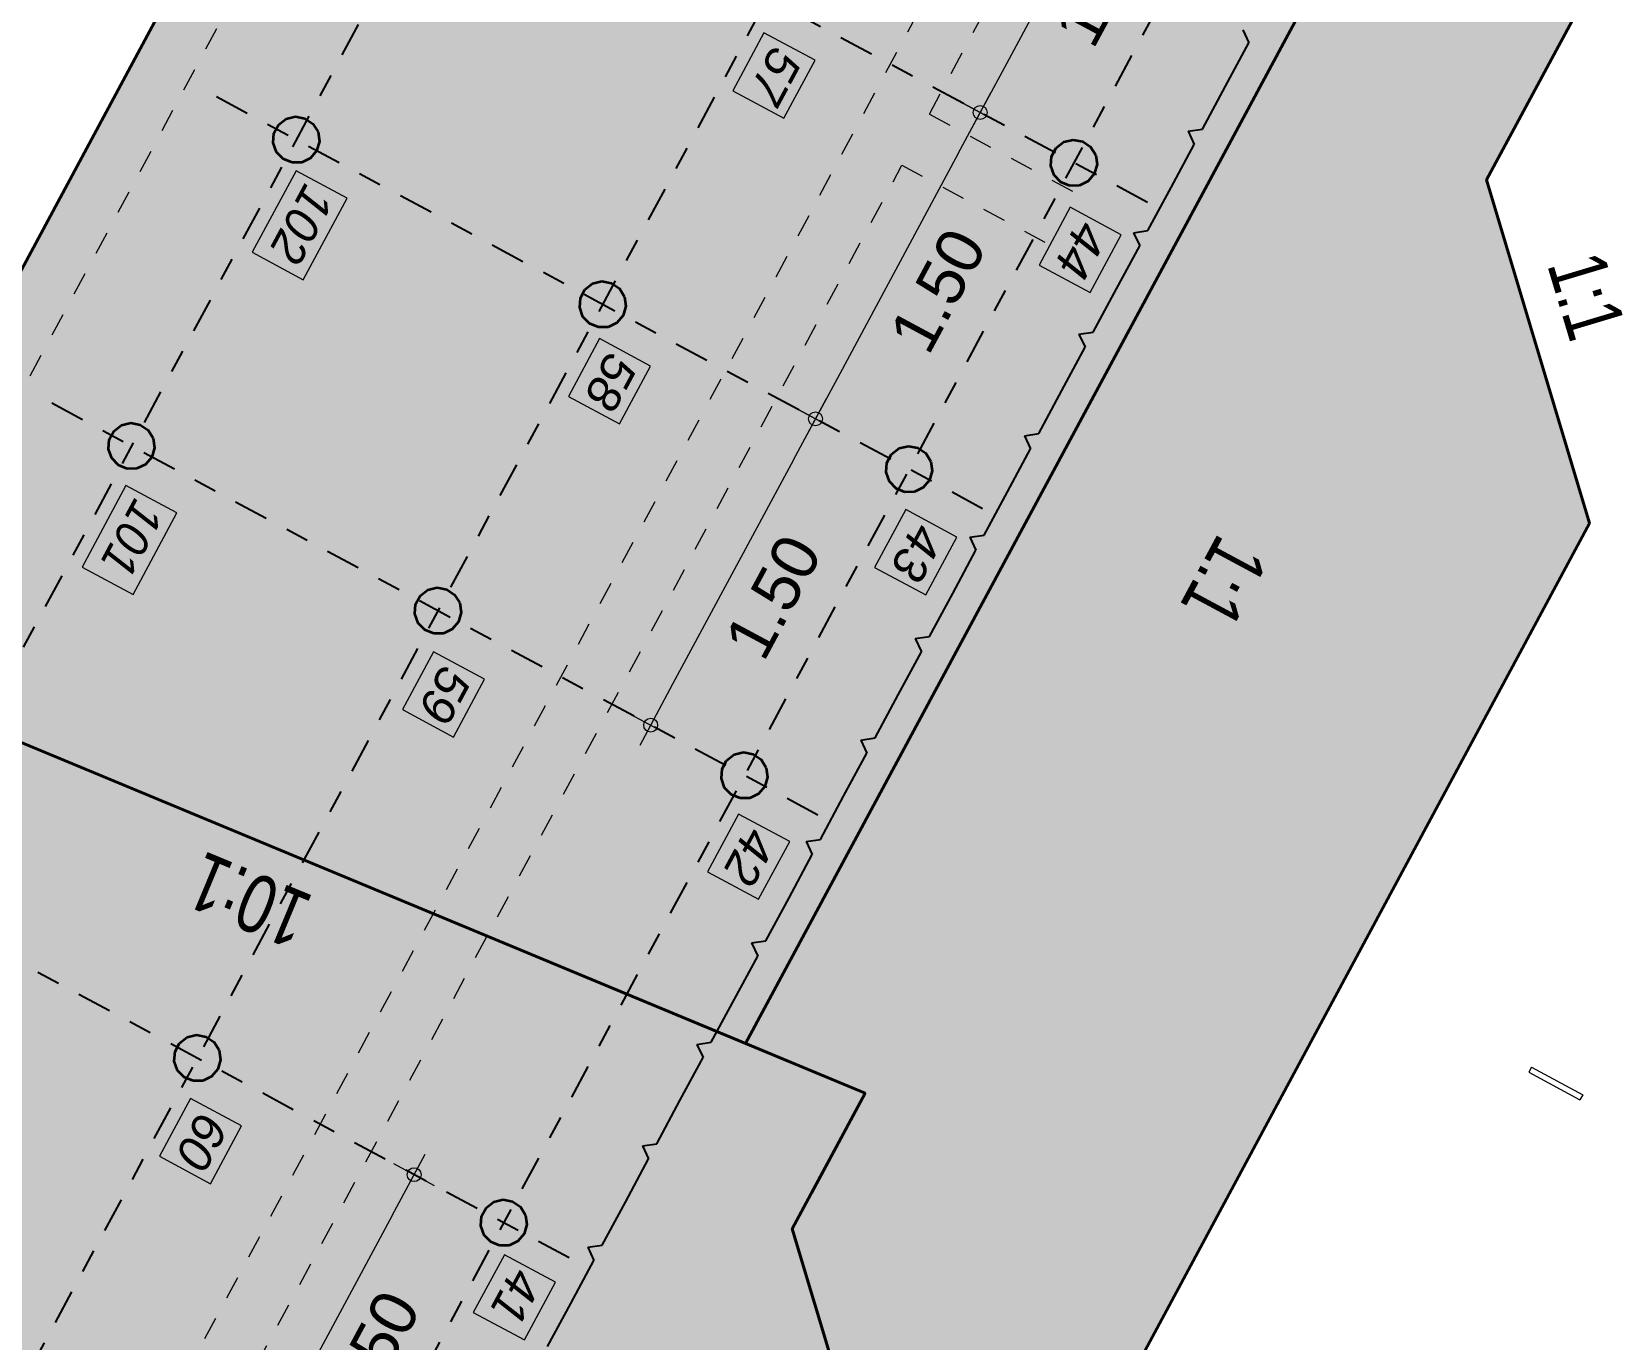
# Model space of a CAD drawing. Header units: metres. Extents: x 2711799 to 2711985, y 1236908 to 1237087.
# Drawn here: x 2711847.21 to 2711853.98, y 1236979.46 to 1236985.11 of the extents above; entities that cross this region are included whole.
import ezdxf

# ---------------------------------------------------------------- set-up
doc = ezdxf.new("R2010")
doc.units = ezdxf.units.M
doc.header["$PDMODE"] = 2
doc.header["$PDSIZE"] = -2
for name, pattern in [('ALL_S17', [0.0005, 0, -0.0005]), ('AUSGEZOGEN', [0]), ('PUNKT2_S9', [0.35, 0.15, -0.1, 0, -0.1]), ('VERDECKT2_S2', [0.18, 0.1, -0.08])]:
    doc.linetypes.add(name, pattern=pattern)
for name, color, linetype, lineweight in [('XR$10$Bauteilachse', 7, 'PUNKT2_S9', 25), ('XR$10$Beton Ansicht', 7, 'AUSGEZOGEN', 35), ('XR$10$Beton verdeckt vorne', 7, 'VERDECKT2_S2', 25), ('XR$10$Betonierfugen', 7, 'AUSGEZOGEN', 25), ('XR$10$STANDARD_1', 7, 'AUSGEZOGEN', 13), ('XR$10$Text Decke', 7, 'AUSGEZOGEN', 18), ('XR$10$Vermassung Decke', 7, 'AUSGEZOGEN', 18), ('XR$10$Wand Beton bewehrt', 7, 'AUSGEZOGEN', 50), ('XR$11$Decke', 7, 'AUSGEZOGEN', 35)]:
    doc.layers.add(name, color=color, linetype=linetype, lineweight=lineweight)
doc.styles.add('ARIAL', font='arial.ttf')
doc.dimstyles.new('DIMSTYLE_6', dxfattribs={"dimtxt": 0.2, "dimasz": 0.2, "dimexe": 0, "dimexo": 0, "dimgap": 0.1, "dimtad": 2, "dimrnd": 0.005, "dimzin": 4, "dimdsep": 46, "dimtxsty": 'ARIAL', "dimblk1": 'ALL_ML_KREIS', "dimblk2": 'ALL_ML_KREIS', "dimsah": 1, "dimcen": 0, "dimclrd": 7, "dimclre": 7, "dimclrt": 7, "dimadec": 0, "dimazin": 0, "dimtfac": 1, "dimtdec": 0, "dimtix": 1, "dimtmove": 2, "dimatfit": 3, "dimfxl": 0, "dimtzin": 0, "dimlwd": 0, "dimlwe": 18, "dimarcsym": 0})

# ---------------------------------------------------------------- blocks, each defined once
blk = doc.blocks.new('MUSTERELEMENT_26')
at = {"layer": 'XR$10$Betonierfugen', "color": 7, "linetype": 'AUSGEZOGEN', "lineweight": 25, "transparency": 33554687}
for p, q in [((66.7923, -50.8225), (66.8295, -50.7725)), ((67.0407, -50.7725), (66.8295, -50.7725)), ((67.2518, -50.7725), (67.0407, -50.7725)), ((67.2891, -50.8225), (67.2518, -50.7725)), ((67.2891, -50.8225), (67.3264, -50.7725)), ((67.5375, -50.7725), (67.3264, -50.7725)), ((67.7487, -50.7725), (67.5375, -50.7725)), ((67.7859, -50.8225), (67.7487, -50.7725)), ((67.7859, -50.8225), (67.8232, -50.7725)), ((68.0343, -50.7725), (67.8232, -50.7725)), ((68.2455, -50.7725), (68.0343, -50.7725)), ((68.2827, -50.8225), (68.2455, -50.7725)), ((68.2827, -50.8225), (68.32, -50.7725)), ((68.5311, -50.7725), (68.32, -50.7725)), ((68.7423, -50.7725), (68.5311, -50.7725)), ((68.7796, -50.8225), (68.7423, -50.7725)), ((68.7796, -50.8225), (68.8168, -50.7725)), ((69.028, -50.7725), (68.8168, -50.7725)), ((69.2391, -50.7725), (69.028, -50.7725)), ((69.2764, -50.8225), (69.2391, -50.7725)), ((69.2764, -50.8225), (69.3136, -50.7725)), ((69.5248, -50.7725), (69.3136, -50.7725)), ((69.7359, -50.7725), (69.5248, -50.7725)), ((69.7732, -50.8225), (69.7359, -50.7725)), ((69.7732, -50.8225), (69.8105, -50.7725)), ((70.0216, -50.7725), (69.8105, -50.7725)), ((70.2327, -50.7725), (70.0216, -50.7725)), ((70.27, -50.8225), (70.2327, -50.7725)), ((70.27, -50.8225), (70.3073, -50.7725)), ((70.5184, -50.7725), (70.3073, -50.7725)), ((70.7296, -50.7725), (70.5184, -50.7725)), ((70.7668, -50.8225), (70.7296, -50.7725)), ((70.7668, -50.8225), (70.8041, -50.7725)), ((71.0152, -50.7725), (70.8041, -50.7725)), ((71.2264, -50.7725), (71.0152, -50.7725)), ((71.2636, -50.8225), (71.2264, -50.7725)), ((71.2636, -50.8225), (71.3009, -50.7725)), ((71.5121, -50.7725), (71.3009, -50.7725)), ((71.7232, -50.7725), (71.5121, -50.7725)), ((71.7605, -50.8225), (71.7232, -50.7725)), ((71.7605, -50.8225), (71.7977, -50.7725)), ((72.0089, -50.7725), (71.7977, -50.7725)), ((72.22, -50.7725), (72.0089, -50.7725)), ((72.2573, -50.8225), (72.22, -50.7725)), ((72.2573, -50.8225), (72.2945, -50.7725)), ((72.5057, -50.7725), (72.2945, -50.7725)), ((72.7168, -50.7725), (72.5057, -50.7725)), ((72.7541, -50.8225), (72.7168, -50.7725)), ((72.7541, -50.8225), (72.7914, -50.7725)), ((73.0025, -50.7725), (72.7914, -50.7725)), ((73.2137, -50.7725), (73.0025, -50.7725))]:
    blk.add_line(p, q, dxfattribs=at)
blk = doc.blocks.new('ALL_ML_KREIS')
at = {"color": 0, "linetype": 'ByBlock', "lineweight": -2}
for p, q in [((0, -0.5), (0, 0.5)), ((-1, 0), (0.5, 0))]:
    blk.add_line(p, q, dxfattribs=at)
blk.add_circle((0, 0), 0.15, dxfattribs=at)
blk = doc.blocks.new('*D1576')
at = {"layer": 'DEFPOINTS', "color": 0, "transparency": 16777216}
for p in [(2711852.0132, 1236986.082), (2711851.3028, 1236984.7608), (2711851.3028, 1236984.7608)]:
    blk.add_point(p, dxfattribs=at)
at = {"layer": 'XR$10$Vermassung Decke', "color": 7, "lineweight": 0, "transparency": 16777216}
blk.add_line((2711851.9185, 1236985.9058), (2711851.3976, 1236984.9369), dxfattribs=at)
at = {"layer": 'XR$10$Vermassung Decke', "color": 7, "lineweight": 0, "transparency": 16777216, "xscale": 0.2, "yscale": 0.2, "zscale": 0.2}
for p, rotation in [((2711852.0132, 1236986.082), 61.73568339642876), ((2711851.3028, 1236984.7608), 241.7356833964287)]:
    blk.add_blockref('ALL_ML_KREIS', p, dxfattribs=dict(at, rotation=rotation))
at = {"layer": 'XR$10$Vermassung Decke', "color": 7, "lineweight": 18, "transparency": 16777216, "insert": (2711851.8313, 1236985.3142), "char_height": 0.2, "width": 0.666667, "attachment_point": 5, "rotation": 61.73568, "style": 'ARIAL'}
blk.add_mtext('1.50', dxfattribs=at)
blk = doc.blocks.new('*D1577')
at = {"layer": 'DEFPOINTS', "color": 0, "transparency": 16777216}
for p in [(2711851.3028, 1236984.7608), (2711850.5925, 1236983.4396), (2711850.5925, 1236983.4396)]:
    blk.add_point(p, dxfattribs=at)
at = {"layer": 'XR$10$Vermassung Decke', "color": 7, "lineweight": 0, "transparency": 16777216}
blk.add_line((2711851.2081, 1236984.5846), (2711850.6872, 1236983.6158), dxfattribs=at)
at = {"layer": 'XR$10$Vermassung Decke', "color": 7, "lineweight": 0, "transparency": 16777216, "xscale": 0.2, "yscale": 0.2, "zscale": 0.2}
for p, rotation in [((2711851.3028, 1236984.7608), 61.73568339642876), ((2711850.5925, 1236983.4396), 241.7356833964287)]:
    blk.add_blockref('ALL_ML_KREIS', p, dxfattribs=dict(at, rotation=rotation))
at = {"layer": 'XR$10$Vermassung Decke', "color": 7, "lineweight": 18, "transparency": 16777216, "insert": (2711851.121, 1236983.993), "char_height": 0.2, "width": 0.666667, "attachment_point": 5, "rotation": 61.73568, "style": 'ARIAL'}
blk.add_mtext('1.50', dxfattribs=at)
blk = doc.blocks.new('*D1578')
at = {"layer": 'DEFPOINTS', "color": 0, "transparency": 16777216}
for p in [(2711850.5925, 1236983.4396), (2711849.8822, 1236982.1185), (2711849.8822, 1236982.1185)]:
    blk.add_point(p, dxfattribs=at)
at = {"layer": 'XR$10$Vermassung Decke', "color": 7, "lineweight": 0, "transparency": 16777216}
blk.add_line((2711850.4978, 1236983.2635), (2711849.9769, 1236982.2946), dxfattribs=at)
at = {"layer": 'XR$10$Vermassung Decke', "color": 7, "lineweight": 0, "transparency": 16777216, "xscale": 0.2, "yscale": 0.2, "zscale": 0.2}
for p, rotation in [((2711850.5925, 1236983.4396), 61.73568339642876), ((2711849.8822, 1236982.1185), 241.7356833964287)]:
    blk.add_blockref('ALL_ML_KREIS', p, dxfattribs=dict(at, rotation=rotation))
at = {"layer": 'XR$10$Vermassung Decke', "color": 7, "lineweight": 18, "transparency": 16777216, "insert": (2711850.4107, 1236982.6719), "char_height": 0.2, "width": 0.666667, "attachment_point": 5, "rotation": 61.73568, "style": 'ARIAL'}
blk.add_mtext('1.50', dxfattribs=at)
blk = doc.blocks.new('*D1579')
at = {"layer": 'DEFPOINTS', "color": 0, "transparency": 16777216}
for p in [(2711848.8625, 1236980.1796), (2711848.1521, 1236978.8585), (2711848.1521, 1236978.8585)]:
    blk.add_point(p, dxfattribs=at)
at = {"layer": 'XR$10$Vermassung Decke', "color": 7, "lineweight": 0, "transparency": 16777216}
blk.add_line((2711848.7678, 1236980.0035), (2711848.2469, 1236979.0346), dxfattribs=at)
at = {"layer": 'XR$10$Vermassung Decke', "color": 7, "lineweight": 0, "transparency": 16777216, "xscale": 0.2, "yscale": 0.2, "zscale": 0.2}
for p, rotation in [((2711848.8625, 1236980.1796), 61.73568339642876), ((2711848.1521, 1236978.8585), 241.7356833964287)]:
    blk.add_blockref('ALL_ML_KREIS', p, dxfattribs=dict(at, rotation=rotation))
at = {"layer": 'XR$10$Vermassung Decke', "color": 7, "lineweight": 18, "transparency": 16777216, "insert": (2711848.6806, 1236979.4119), "char_height": 0.2, "width": 0.666667, "attachment_point": 5, "rotation": 61.73568, "style": 'ARIAL'}
blk.add_mtext('1.50', dxfattribs=at)

msp = doc.modelspace()

# ---------------------------------------------------------------- hatches: boundary and pattern name
at = {"layer": 'XR$10$Wand Beton bewehrt', "linetype": 'AUSGEZOGEN', "lineweight": 35, "transparency": 33554687}
for color, points in [(6, [(2711848.3778, 1236984.546), (2711848.4152, 1236984.5641), (2711848.4421, 1236984.5958), (2711848.4538, 1236984.6357), (2711848.4482, 1236984.6769), (2711848.4263, 1236984.7123), (2711848.3919, 1236984.7357), (2711848.351, 1236984.7431), (2711848.3106, 1236984.7332), (2711848.2777, 1236984.7078), (2711848.258, 1236984.6712), (2711848.255, 1236984.6297), (2711848.269, 1236984.5905), (2711848.2977, 1236984.5605), (2711848.3362, 1236984.5447)]), (6, [(2711851.7679, 1236984.4646), (2711851.7947, 1236984.4963), (2711851.8064, 1236984.5362), (2711851.8008, 1236984.5775), (2711851.7789, 1236984.6128), (2711851.7446, 1236984.6362), (2711851.7036, 1236984.6436), (2711851.6632, 1236984.6338), (2711851.6304, 1236984.6083), (2711851.6107, 1236984.5717), (2711851.6076, 1236984.5302), (2711851.6216, 1236984.4911), (2711851.6504, 1236984.461), (2711851.6889, 1236984.4453), (2711851.7304, 1236984.4465)]), (6, [(2711849.6989, 1236983.8357), (2711849.7364, 1236983.8538), (2711849.7633, 1236983.8855), (2711849.7749, 1236983.9254), (2711849.7693, 1236983.9666), (2711849.7475, 1236984.002), (2711849.7131, 1236984.0254), (2711849.6722, 1236984.0328), (2711849.6318, 1236984.0229), (2711849.5989, 1236983.9975), (2711849.5792, 1236983.9608), (2711849.5761, 1236983.9194), (2711849.5902, 1236983.8802), (2711849.6189, 1236983.8502), (2711849.6574, 1236983.8344)]), (6, [(2711847.7049, 1236983.2429), (2711847.7318, 1236983.2746), (2711847.7435, 1236983.3146), (2711847.7379, 1236983.3558), (2711847.716, 1236983.3911), (2711847.6816, 1236983.4145), (2711847.6407, 1236983.4219), (2711847.6003, 1236983.4121), (2711847.5674, 1236983.3866), (2711847.5477, 1236983.35), (2711847.5446, 1236983.3085), (2711847.5587, 1236983.2694), (2711847.5874, 1236983.2393), (2711847.6259, 1236983.2236), (2711847.6675, 1236983.2248)]), (6, [(2711851.0201, 1236983.1254), (2711851.0576, 1236983.1434), (2711851.0844, 1236983.1752), (2711851.0961, 1236983.2151), (2711851.0905, 1236983.2563), (2711851.0686, 1236983.2917), (2711851.0342, 1236983.3151), (2711850.9933, 1236983.3225), (2711850.9529, 1236983.3126), (2711850.9201, 1236983.2872), (2711850.9004, 1236983.2505), (2711850.8973, 1236983.2091), (2711850.9113, 1236983.1699), (2711850.9401, 1236983.1399), (2711850.9785, 1236983.1241)]), (6, [(2711849.0261, 1236982.5326), (2711849.053, 1236982.5643), (2711849.0646, 1236982.6042), (2711849.059, 1236982.6454), (2711849.0371, 1236982.6808), (2711849.0028, 1236982.7042), (2711848.9619, 1236982.7116), (2711848.9215, 1236982.7018), (2711848.8886, 1236982.6763), (2711848.8689, 1236982.6397), (2711848.8658, 1236982.5982), (2711848.8798, 1236982.5591), (2711848.9086, 1236982.529), (2711848.9471, 1236982.5133), (2711848.9886, 1236982.5145)]), (6, [(2711850.3473, 1236981.8223), (2711850.3741, 1236981.854), (2711850.3858, 1236981.8939), (2711850.3802, 1236981.9351), (2711850.3583, 1236981.9705), (2711850.3239, 1236981.9939), (2711850.283, 1236982.0013), (2711850.2426, 1236981.9914), (2711850.2097, 1236981.966), (2711850.1901, 1236981.9294), (2711850.187, 1236981.8879), (2711850.201, 1236981.8488), (2711850.2297, 1236981.8187), (2711850.2682, 1236981.803), (2711850.3098, 1236981.8042)]), (94, [(2711847.9888, 1236980.6032), (2711848.0156, 1236980.6349), (2711848.0273, 1236980.6748), (2711848.0217, 1236980.716), (2711847.9998, 1236980.7514), (2711847.9654, 1236980.7748), (2711847.9245, 1236980.7822), (2711847.8841, 1236980.7723), (2711847.8513, 1236980.7469), (2711847.8316, 1236980.7103), (2711847.8285, 1236980.6688), (2711847.8425, 1236980.6297), (2711847.8713, 1236980.5996), (2711847.9097, 1236980.5839), (2711847.9513, 1236980.5851)]), (94, [(2711849.3099, 1236979.8929), (2711849.3368, 1236979.9246), (2711849.3484, 1236979.9645), (2711849.3428, 1236980.0057), (2711849.321, 1236980.0411), (2711849.2866, 1236980.0645), (2711849.2457, 1236980.0719), (2711849.2053, 1236980.062), (2711849.1724, 1236980.0366), (2711849.1527, 1236980), (2711849.1496, 1236979.9585), (2711849.1637, 1236979.9194), (2711849.1924, 1236979.8893), (2711849.2309, 1236979.8736), (2711849.2725, 1236979.8748)])]:
    msp.add_hatch(color=color, dxfattribs=at).paths.add_polyline_path(points)
at = {"layer": 'XR$11$Decke', "lineweight": 25, "transparency": 33554687}
for color, points in [(31, [(2711850.4926, 1236979.9462), (2711851.1392, 1236977.7959), (2711853.9292, 1236982.9903), (2711853.486, 1236984.4709), (2711855.9363, 1236989.0284), (2711855.8548, 1236989.299), (2711857.9133, 1236993.1278), (2711857.6689, 1236993.9404), (2711858.4497, 1236995.3926), (2711858.1102, 1236995.2891), (2711850.2911, 1236980.7458), (2711850.8073, 1236980.5315)]), (131, [(2711857.2287, 1236993.6495), (2711853.2103, 1236995.3193), (2711846.2767, 1236982.423), (2711846.3666, 1236982.3776), (2711840.5579, 1236971.5735), (2711845.5275, 1236968.2252), (2711846.0526, 1236969.3243), (2711848.2535, 1236972.9435), (2711850.8974, 1236978.5999), (2711850.4926, 1236979.9462), (2711850.8073, 1236980.5315), (2711850.2911, 1236980.7458)])]:
    msp.add_hatch(color=color, dxfattribs=at).paths.add_polyline_path(points)

# ---------------------------------------------------------------- linework, layer by layer
at = {"layer": 'XR$10$Bauteilachse', "transparency": 33554687}
for p, q in [((2711854.5883, 1236996.2388, 640.05), (2711840.5147, 1236970.0623, 640.05)), ((2711855.9094, 1236995.5285, 640.05), (2711841.8358, 1236969.352, 640.05)), ((2711856.2172, 1236992.9333, 640.05), (2711843.157, 1236968.6416, 640.05)), ((2711852.0237, 1236984.3732, 640.05), (2711848.7032, 1236986.1585, 640.05)), ((2711851.3134, 1236983.0521, 640.05), (2711847.9929, 1236984.8373, 640.05)), ((2711850.6031, 1236981.7309, 640.05), (2711847.2826, 1236983.5161, 640.05)), ((2711849.5306, 1236979.8204, 640.05), (2711846.2453, 1236981.5867, 640.05))]:
    msp.add_line(p, q, dxfattribs=at)
at = {"layer": 'XR$10$Beton Ansicht', "transparency": 33554687}
for p, q in [((2711846.2767, 1236982.423, 640.05), (2711853.2103, 1236995.3193, 640.05)), ((2711853.2103, 1236995.3193, 640.05), (2711846.2767, 1236982.423, 640.05)), ((2711846.2767, 1236982.423, 640.05), (2711853.2103, 1236995.3193, 640.05)), ((2711857.2287, 1236993.6495, 640.05), (2711850.2911, 1236980.7458, 640.05)), ((2711850.2911, 1236980.7458, 640.05), (2711857.2287, 1236993.6495, 640.05)), ((2711853.486, 1236984.4709, 640.05), (2711855.9363, 1236989.0284, 640.05)), ((2711855.9363, 1236989.0284, 640.05), (2711853.486, 1236984.4709, 640.05)), ((2711848.3106, 1236984.7332, 640.05), (2711848.351, 1236984.7431, 640.05)), ((2711848.351, 1236984.7431, 640.05), (2711848.3919, 1236984.7357, 640.05)), ((2711848.3919, 1236984.7357, 640.05), (2711848.4263, 1236984.7123, 640.05)), ((2711848.255, 1236984.6297, 640.05), (2711848.258, 1236984.6712, 640.05)), ((2711848.258, 1236984.6712, 640.05), (2711848.2777, 1236984.7078, 640.05)), ((2711848.2777, 1236984.7078, 640.05), (2711848.3106, 1236984.7332, 640.05)), ((2711848.4263, 1236984.7123, 640.05), (2711848.4482, 1236984.6769, 640.05)), ((2711848.4482, 1236984.6769, 640.05), (2711848.4538, 1236984.6357, 640.05)), ((2711848.269, 1236984.5905, 640.05), (2711848.255, 1236984.6297, 640.05)), ((2711848.4538, 1236984.6357, 640.05), (2711848.4421, 1236984.5958, 640.05)), ((2711851.6107, 1236984.5717, 640.05), (2711851.6304, 1236984.6083, 640.05)), ((2711851.6304, 1236984.6083, 640.05), (2711851.6632, 1236984.6338, 640.05)), ((2711851.6632, 1236984.6338, 640.05), (2711851.7036, 1236984.6436, 640.05)), ((2711851.7036, 1236984.6436, 640.05), (2711851.7446, 1236984.6362, 640.05)), ((2711851.7446, 1236984.6362, 640.05), (2711851.7789, 1236984.6128, 640.05)), ((2711851.7789, 1236984.6128, 640.05), (2711851.8008, 1236984.5775, 640.05)), ((2711848.2977, 1236984.5605, 640.05), (2711848.269, 1236984.5905, 640.05)), ((2711848.3362, 1236984.5447, 640.05), (2711848.2977, 1236984.5605, 640.05)), ((2711848.3778, 1236984.546, 640.05), (2711848.3362, 1236984.5447, 640.05)), ((2711848.4152, 1236984.5641, 640.05), (2711848.3778, 1236984.546, 640.05)), ((2711848.4421, 1236984.5958, 640.05), (2711848.4152, 1236984.5641, 640.05)), ((2711851.6076, 1236984.5302, 640.05), (2711851.6107, 1236984.5717, 640.05)), ((2711851.8064, 1236984.5362, 640.05), (2711851.7947, 1236984.4963, 640.05)), ((2711851.8008, 1236984.5775, 640.05), (2711851.8064, 1236984.5362, 640.05)), ((2711851.6216, 1236984.4911, 640.05), (2711851.6076, 1236984.5302, 640.05)), ((2711851.6504, 1236984.461, 640.05), (2711851.6216, 1236984.4911, 640.05)), ((2711851.7679, 1236984.4646, 640.05), (2711851.7304, 1236984.4465, 640.05)), ((2711851.7947, 1236984.4963, 640.05), (2711851.7679, 1236984.4646, 640.05)), ((2711853.9292, 1236982.9903, 640.05), (2711853.486, 1236984.4709, 640.05)), ((2711853.486, 1236984.4709, 640.05), (2711853.9292, 1236982.9903, 640.05)), ((2711851.6889, 1236984.4453, 640.05), (2711851.6504, 1236984.461, 640.05)), ((2711851.7304, 1236984.4465, 640.05), (2711851.6889, 1236984.4453, 640.05)), ((2711849.5792, 1236983.9608, 640.05), (2711849.5989, 1236983.9975, 640.05)), ((2711849.5989, 1236983.9975, 640.05), (2711849.6318, 1236984.0229, 640.05)), ((2711849.6318, 1236984.0229, 640.05), (2711849.6722, 1236984.0328, 640.05)), ((2711849.6722, 1236984.0328, 640.05), (2711849.7131, 1236984.0254, 640.05)), ((2711849.7131, 1236984.0254, 640.05), (2711849.7475, 1236984.002, 640.05)), ((2711849.7475, 1236984.002, 640.05), (2711849.7693, 1236983.9666, 640.05)), ((2711849.5761, 1236983.9194, 640.05), (2711849.5792, 1236983.9608, 640.05)), ((2711849.7749, 1236983.9254, 640.05), (2711849.7633, 1236983.8855, 640.05)), ((2711849.7693, 1236983.9666, 640.05), (2711849.7749, 1236983.9254, 640.05)), ((2711849.5902, 1236983.8802, 640.05), (2711849.5761, 1236983.9194, 640.05)), ((2711849.6189, 1236983.8502, 640.05), (2711849.5902, 1236983.8802, 640.05)), ((2711849.7633, 1236983.8855, 640.05), (2711849.7364, 1236983.8538, 640.05)), ((2711849.6574, 1236983.8344, 640.05), (2711849.6189, 1236983.8502, 640.05)), ((2711849.6989, 1236983.8357, 640.05), (2711849.6574, 1236983.8344, 640.05)), ((2711849.7364, 1236983.8538, 640.05), (2711849.6989, 1236983.8357, 640.05)), ((2711847.5477, 1236983.35, 640.05), (2711847.5674, 1236983.3866, 640.05)), ((2711847.5674, 1236983.3866, 640.05), (2711847.6003, 1236983.4121, 640.05)), ((2711847.6003, 1236983.4121, 640.05), (2711847.6407, 1236983.4219, 640.05)), ((2711847.6407, 1236983.4219, 640.05), (2711847.6816, 1236983.4145, 640.05)), ((2711847.6816, 1236983.4145, 640.05), (2711847.716, 1236983.3911, 640.05)), ((2711847.716, 1236983.3911, 640.05), (2711847.7379, 1236983.3558, 640.05)), ((2711847.5446, 1236983.3085, 640.05), (2711847.5477, 1236983.35, 640.05)), ((2711847.7435, 1236983.3146, 640.05), (2711847.7318, 1236983.2746, 640.05)), ((2711847.7379, 1236983.3558, 640.05), (2711847.7435, 1236983.3146, 640.05)), ((2711850.9529, 1236983.3126, 640.05), (2711850.9933, 1236983.3225, 640.05)), ((2711850.9933, 1236983.3225, 640.05), (2711851.0342, 1236983.3151, 640.05)), ((2711851.0342, 1236983.3151, 640.05), (2711851.0686, 1236983.2917, 640.05)), ((2711847.5587, 1236983.2694, 640.05), (2711847.5446, 1236983.3085, 640.05)), ((2711847.5874, 1236983.2393, 640.05), (2711847.5587, 1236983.2694, 640.05)), ((2711847.7318, 1236983.2746, 640.05), (2711847.7049, 1236983.2429, 640.05)), ((2711850.8973, 1236983.2091, 640.05), (2711850.9004, 1236983.2505, 640.05)), ((2711850.9004, 1236983.2505, 640.05), (2711850.9201, 1236983.2872, 640.05)), ((2711850.9201, 1236983.2872, 640.05), (2711850.9529, 1236983.3126, 640.05)), ((2711851.0686, 1236983.2917, 640.05), (2711851.0905, 1236983.2563, 640.05)), ((2711851.0905, 1236983.2563, 640.05), (2711851.0961, 1236983.2151, 640.05)), ((2711847.6259, 1236983.2236, 640.05), (2711847.5874, 1236983.2393, 640.05)), ((2711847.6675, 1236983.2248, 640.05), (2711847.6259, 1236983.2236, 640.05)), ((2711847.7049, 1236983.2429, 640.05), (2711847.6675, 1236983.2248, 640.05)), ((2711850.9113, 1236983.1699, 640.05), (2711850.8973, 1236983.2091, 640.05)), ((2711851.0961, 1236983.2151, 640.05), (2711851.0844, 1236983.1752, 640.05)), ((2711850.9401, 1236983.1399, 640.05), (2711850.9113, 1236983.1699, 640.05)), ((2711850.9785, 1236983.1241, 640.05), (2711850.9401, 1236983.1399, 640.05)), ((2711851.0201, 1236983.1254, 640.05), (2711850.9785, 1236983.1241, 640.05)), ((2711851.0576, 1236983.1434, 640.05), (2711851.0201, 1236983.1254, 640.05)), ((2711851.0844, 1236983.1752, 640.05), (2711851.0576, 1236983.1434, 640.05)), ((2711853.9292, 1236982.9903, 640.05), (2711851.1392, 1236977.7959, 640.05)), ((2711848.9215, 1236982.7018, 640.05), (2711848.9619, 1236982.7116, 640.05)), ((2711848.9619, 1236982.7116, 640.05), (2711849.0028, 1236982.7042, 640.05)), ((2711848.8658, 1236982.5982, 640.05), (2711848.8689, 1236982.6397, 640.05)), ((2711848.8689, 1236982.6397, 640.05), (2711848.8886, 1236982.6763, 640.05)), ((2711848.8886, 1236982.6763, 640.05), (2711848.9215, 1236982.7018, 640.05)), ((2711849.0028, 1236982.7042, 640.05), (2711849.0371, 1236982.6808, 640.05)), ((2711849.0371, 1236982.6808, 640.05), (2711849.059, 1236982.6454, 640.05)), ((2711849.059, 1236982.6454, 640.05), (2711849.0646, 1236982.6042, 640.05)), ((2711848.8798, 1236982.5591, 640.05), (2711848.8658, 1236982.5982, 640.05)), ((2711849.0646, 1236982.6042, 640.05), (2711849.053, 1236982.5643, 640.05)), ((2711848.9086, 1236982.529, 640.05), (2711848.8798, 1236982.5591, 640.05)), ((2711848.9471, 1236982.5133, 640.05), (2711848.9086, 1236982.529, 640.05)), ((2711848.9886, 1236982.5145, 640.05), (2711848.9471, 1236982.5133, 640.05)), ((2711849.0261, 1236982.5326, 640.05), (2711848.9886, 1236982.5145, 640.05)), ((2711849.053, 1236982.5643, 640.05), (2711849.0261, 1236982.5326, 640.05)), ((2711846.3666, 1236982.3776, 640.05), (2711850.2911, 1236980.7458, 640.05)), ((2711850.2911, 1236980.7458, 640.05), (2711846.3666, 1236982.3776, 640.05)), ((2711846.3666, 1236982.3776, 640.05), (2711850.3519, 1236980.7206, 640.05)), ((2711850.3519, 1236980.7206, 640.05), (2711846.3666, 1236982.3776, 640.05)), ((2711846.3666, 1236982.3776, 640.05), (2711850.3519, 1236980.7206, 640.05)), ((2711850.1901, 1236981.9294, 640.05), (2711850.2097, 1236981.966, 640.05)), ((2711850.2097, 1236981.966, 640.05), (2711850.2426, 1236981.9914, 640.05)), ((2711850.2426, 1236981.9914, 640.05), (2711850.283, 1236982.0013, 640.05)), ((2711850.283, 1236982.0013, 640.05), (2711850.3239, 1236981.9939, 640.05)), ((2711850.3239, 1236981.9939, 640.05), (2711850.3583, 1236981.9705, 640.05)), ((2711850.3583, 1236981.9705, 640.05), (2711850.3802, 1236981.9351, 640.05)), ((2711850.187, 1236981.8879, 640.05), (2711850.1901, 1236981.9294, 640.05)), ((2711850.3858, 1236981.8939, 640.05), (2711850.3741, 1236981.854, 640.05)), ((2711850.3802, 1236981.9351, 640.05), (2711850.3858, 1236981.8939, 640.05)), ((2711850.201, 1236981.8488, 640.05), (2711850.187, 1236981.8879, 640.05)), ((2711850.2297, 1236981.8187, 640.05), (2711850.201, 1236981.8488, 640.05)), ((2711850.3741, 1236981.854, 640.05), (2711850.3473, 1236981.8223, 640.05)), ((2711850.2682, 1236981.803, 640.05), (2711850.2297, 1236981.8187, 640.05)), ((2711850.3098, 1236981.8042, 640.05), (2711850.2682, 1236981.803, 640.05)), ((2711850.3473, 1236981.8223, 640.05), (2711850.3098, 1236981.8042, 640.05)), ((2711847.8316, 1236980.7103, 640.05), (2711847.8513, 1236980.7469, 640.05)), ((2711847.8513, 1236980.7469, 640.05), (2711847.8841, 1236980.7723, 640.05)), ((2711847.8841, 1236980.7723, 640.05), (2711847.9245, 1236980.7822, 640.05)), ((2711847.9245, 1236980.7822, 640.05), (2711847.9654, 1236980.7748, 640.05)), ((2711847.9654, 1236980.7748, 640.05), (2711847.9998, 1236980.7514, 640.05)), ((2711847.9998, 1236980.7514, 640.05), (2711848.0217, 1236980.716, 640.05)), ((2711850.8073, 1236980.5315, 640.05), (2711850.2911, 1236980.7458, 640.05)), ((2711850.2911, 1236980.7458, 640.05), (2711850.8073, 1236980.5315, 640.05)), ((2711847.8285, 1236980.6688, 640.05), (2711847.8316, 1236980.7103, 640.05)), ((2711848.0273, 1236980.6748, 640.05), (2711848.0156, 1236980.6349, 640.05)), ((2711848.0217, 1236980.716, 640.05), (2711848.0273, 1236980.6748, 640.05)), ((2711850.3519, 1236980.7206, 640.05), (2711850.8073, 1236980.5315, 640.05)), ((2711850.8073, 1236980.5315, 640.05), (2711850.3519, 1236980.7206, 640.05)), ((2711847.8425, 1236980.6297, 640.05), (2711847.8285, 1236980.6688, 640.05)), ((2711847.8713, 1236980.5996, 640.05), (2711847.8425, 1236980.6297, 640.05)), ((2711848.0156, 1236980.6349, 640.05), (2711847.9888, 1236980.6032, 640.05)), ((2711847.9097, 1236980.5839, 640.05), (2711847.8713, 1236980.5996, 640.05)), ((2711847.9513, 1236980.5851, 640.05), (2711847.9097, 1236980.5839, 640.05)), ((2711847.9888, 1236980.6032, 640.05), (2711847.9513, 1236980.5851, 640.05)), ((2711850.4926, 1236979.9462, 640.05), (2711850.8073, 1236980.5315, 640.05)), ((2711850.8073, 1236980.5315, 640.05), (2711850.4926, 1236979.9462, 640.05)), ((2711850.8073, 1236980.5315, 640.05), (2711850.575, 1236980.0993, 640.05)), ((2711850.575, 1236980.0993, 640.05), (2711850.8073, 1236980.5315, 640.05)), ((2711849.2053, 1236980.062, 640.05), (2711849.2457, 1236980.0719, 640.05)), ((2711849.2457, 1236980.0719, 640.05), (2711849.2866, 1236980.0645, 640.05)), ((2711849.1496, 1236979.9585, 640.05), (2711849.1527, 1236980, 640.05)), ((2711849.1527, 1236980, 640.05), (2711849.1724, 1236980.0366, 640.05)), ((2711849.1724, 1236980.0366, 640.05), (2711849.2053, 1236980.062, 640.05)), ((2711849.2866, 1236980.0645, 640.05), (2711849.321, 1236980.0411, 640.05)), ((2711849.321, 1236980.0411, 640.05), (2711849.3428, 1236980.0057, 640.05)), ((2711849.3428, 1236980.0057, 640.05), (2711849.3484, 1236979.9645, 640.05)), ((2711849.1637, 1236979.9194, 640.05), (2711849.1496, 1236979.9585, 640.05)), ((2711849.3484, 1236979.9645, 640.05), (2711849.3368, 1236979.9246, 640.05)), ((2711850.8879, 1236978.6315, 640.05), (2711850.4926, 1236979.9462, 640.05)), ((2711850.4926, 1236979.9462, 640.05), (2711850.8879, 1236978.6315, 640.05)), ((2711849.1924, 1236979.8893, 640.05), (2711849.1637, 1236979.9194, 640.05)), ((2711849.2309, 1236979.8736, 640.05), (2711849.1924, 1236979.8893, 640.05)), ((2711849.2725, 1236979.8748, 640.05), (2711849.2309, 1236979.8736, 640.05)), ((2711849.3099, 1236979.8929, 640.05), (2711849.2725, 1236979.8748, 640.05)), ((2711849.3368, 1236979.9246, 640.05), (2711849.3099, 1236979.8929, 640.05))]:
    msp.add_line(p, q, dxfattribs=at)
at = {"layer": 'XR$10$Beton verdeckt vorne', "transparency": 33554687}
for p, q in [((2711853.486, 1236984.4709, 640.05), (2711853.4859, 1236984.4707, 640.05)), ((2711853.4859, 1236984.4707, 640.05), (2711853.486, 1236984.4709, 640.05))]:
    msp.add_line(p, q, dxfattribs=at)
at = {"layer": 'XR$10$STANDARD_1', "color": 1, "linetype": 'ALL_S17', "lineweight": 18, "transparency": 33554687}
for p, q in [((2711852.8301, 1236994.6121, 640.05), (2711846.3004, 1236982.4671, 640.05)), ((2711846.639, 1236982.5689, 640.05), (2711852.9319, 1236994.2736, 640.05)), ((2711851.0835, 1236984.7536, 640.05), (2711855.5869, 1236993.13, 640.05)), ((2711843.509, 1236971.1933, 640.05), (2711855.2483, 1236993.0281, 640.05)), ((2711851.0835, 1236984.7536, 640.05), (2711851.7097, 1236984.4169, 640.05)), ((2711843.7292, 1236971.0749, 640.05), (2711850.9651, 1236984.5334, 640.05)), ((2711850.9651, 1236984.5334, 640.05), (2711851.5913, 1236984.1967, 640.05))]:
    msp.add_line(p, q, dxfattribs=at)
at = {"layer": 'XR$10$STANDARD_1', "color": 7, "linetype": 'AUSGEZOGEN', "lineweight": 18, "transparency": 33554687, "elevation": 0}
for points in [[(2711850.3706, 1236985.1044), (2711850.2365, 1236984.8551), (2711850.4567, 1236984.7367), (2711850.5908, 1236984.986), (2711850.3706, 1236985.1044)], [(2711848.3536, 1236984.51), (2711848.1643, 1236984.158), (2711848.3845, 1236984.0396), (2711848.5738, 1236984.3916), (2711848.3536, 1236984.51)], [(2711851.6905, 1236984.3523), (2711851.5564, 1236984.103), (2711851.7766, 1236983.9846), (2711851.9107, 1236984.2339), (2711851.6905, 1236984.3523)], [(2711849.6615, 1236983.7855), (2711849.5274, 1236983.5362), (2711849.7476, 1236983.4178), (2711849.8817, 1236983.6671), (2711849.6615, 1236983.7855)], [(2711847.6198, 1236983.1522), (2711847.4306, 1236982.8002), (2711847.6508, 1236982.6819), (2711847.84, 1236983.0338), (2711847.6198, 1236983.1522)], [(2711850.9818, 1236983.048), (2711850.8478, 1236982.7986), (2711851.068, 1236982.6803), (2711851.202, 1236982.9296), (2711850.9818, 1236983.048)], [(2711848.9456, 1236982.4348), (2711848.8116, 1236982.1854), (2711849.0318, 1236982.0671), (2711849.1658, 1236982.3164), (2711848.9456, 1236982.4348)], [(2711850.2613, 1236981.7353), (2711850.1272, 1236981.4859), (2711850.3474, 1236981.3675), (2711850.4815, 1236981.6169), (2711850.2613, 1236981.7353)], [(2711847.8981, 1236980.5084), (2711847.7641, 1236980.2591), (2711847.9842, 1236980.1407), (2711848.1183, 1236980.39), (2711847.8981, 1236980.5084)], [(2711849.2513, 1236979.8344), (2711849.1173, 1236979.5851), (2711849.3375, 1236979.4667), (2711849.4715, 1236979.7161), (2711849.2513, 1236979.8344)]]:
    msp.add_lwpolyline(points, dxfattribs=at)
at = {"layer": 'XR$10$Text Decke', "transparency": 33554687}
for p, q in [((2711853.6799, 1236980.6431, 640.05), (2711853.6681, 1236980.6211, 640.05)), ((2711853.6681, 1236980.6211, 640.05), (2711853.8883, 1236980.5027, 640.05)), ((2711853.6799, 1236980.6431, 640.05), (2711853.9001, 1236980.5247, 640.05)), ((2711853.9001, 1236980.5247, 640.05), (2711853.8883, 1236980.5027, 640.05))]:
    msp.add_line(p, q, dxfattribs=at)

# ---------------------------------------------------------------- block references
at = {"layer": 'XR$10$Betonierfugen', "color": 7, "linetype": 'AUSGEZOGEN', "lineweight": 25, "transparency": 33554687, "rotation": 241.7356833995579}
msp.add_blockref('MUSTERELEMENT_26', (2711928.8263, 1237019.8797, 640.05), dxfattribs=at)

# ---------------------------------------------------------------- texts
at = {"layer": 'XR$10$STANDARD_1', "color": 7, "linetype": 'AUSGEZOGEN', "lineweight": 18, "transparency": 33554687, "char_height": 0.15, "attachment_point": 7, "rotation": 241.73568, "style": 'ARIAL'}
for s, insert, width in [('\\W0.99;\\fArial|i1|b0|c0|p0;57', (2711850.4072, 1236985.0563, 640.05), 0.30735), ('\\W0.96;\\fArial|i1|b0|c0|p0;102', (2711848.3902, 1236984.4619, 640.05), 0.421716), ('\\W0.99;\\fArial|i1|b0|c0|p0;44', (2711851.7271, 1236984.3042, 640.05), 0.30735), ('\\W0.99;\\fArial|i1|b0|c0|p0;58', (2711849.6981, 1236983.7374, 640.05), 0.30735), ('\\W0.93;\\fArial|i1|b0|c0|p0;101', (2711847.6564, 1236983.1042, 640.05), 0.419489), ('\\W0.99;\\fArial|i1|b0|c0|p0;43', (2711851.0184, 1236982.9999, 640.05), 0.30735), ('\\W0.99;\\fArial|i1|b0|c0|p0;59', (2711848.9822, 1236982.3867, 640.05), 0.30735), ('\\W0.99;\\fArial|i1|b0|c0|p0;42', (2711850.2979, 1236981.6872, 640.05), 0.30735), ('\\W0.99;\\fArial|i1|b0|c0|p0;60', (2711847.9347, 1236980.4603, 640.05), 0.30735), ('\\W0.94;\\fArial|i1|b0|c0|p0;41', (2711849.288, 1236979.7864, 640.05), 0.303868)]:
    msp.add_mtext(s, dxfattribs=dict(at, insert=insert, width=width))
at = {"layer": 'XR$10$Text Decke', "color": 7, "linetype": 'AUSGEZOGEN', "lineweight": 25, "transparency": 33554687, "char_height": 0.25, "attachment_point": 7, "style": 'ARIAL'}
for s, insert, width, rotation in [('\\W0.74;1:1', (2711853.7455, 1236984.106, 640.05), 0.482461, 286.73568), ('\\W0.74;1:1', (2711852.3317, 1236982.9532, 640.05), 0.482461, 241.73568), ('\\W0.76;10:1', (2711848.4382, 1236981.3813, 640.05), 0.64141, 157.44628)]:
    msp.add_mtext(s, dxfattribs=dict(at, insert=insert, width=width, rotation=rotation))
at = {"layer": 'XR$10$Text Decke', "color": 7, "lineweight": 25, "transparency": 33554687, "insert": (2711854.9236, 1236979.6915, 640.05), "char_height": 0.6, "width": 5.802766, "attachment_point": 7, "rotation": 241.73568, "style": 'ARIAL'}
msp.add_mtext('\\W0.81;Schnitt 4 - 4 1:100', dxfattribs=at)

# ---------------------------------------------------------------- dimensions: what is measured, and where the dimension line sits
at = {"layer": 'XR$10$Vermassung Decke', "color": 7, "lineweight": 18, "transparency": 33554687}
for base, p1, p2, picture, middle in [((2711851.3028, 1236984.7608, 640.05), (2711852.0132, 1236986.082, 640.05), (2711851.3028, 1236984.7608, 640.05), '*D1576', (2711851.8313, 1236985.3142, 640.05)), ((2711850.5925, 1236983.4396, 640.05), (2711851.3028, 1236984.7608, 640.05), (2711850.5925, 1236983.4396, 640.05), '*D1577', (2711851.121, 1236983.993, 640.05)), ((2711849.8822, 1236982.1185, 640.05), (2711850.5925, 1236983.4396, 640.05), (2711849.8822, 1236982.1185, 640.05), '*D1578', (2711850.4107, 1236982.6719, 640.05)), ((2711848.1521, 1236978.8585, 640.05), (2711848.8625, 1236980.1796, 640.05), (2711848.1521, 1236978.8585, 640.05), '*D1579', (2711848.6806, 1236979.4119, 640.05))]:
    dim = msp.add_linear_dim(base=base, p1=p1, p2=p2, angle=241.73568, dimstyle='DIMSTYLE_6', override={"dimpost": '<>', "dimclrd": 7, "dimclre": 7, "dimclrt": 7, "dimlwd": 0, "dimlwe": 18}, dxfattribs=at)
    dim.commit()
    dim.dimension.update_dxf_attribs({"geometry": picture, "text_midpoint": middle, "dimtype": 160})

doc.saveas('drawing.dxf')
